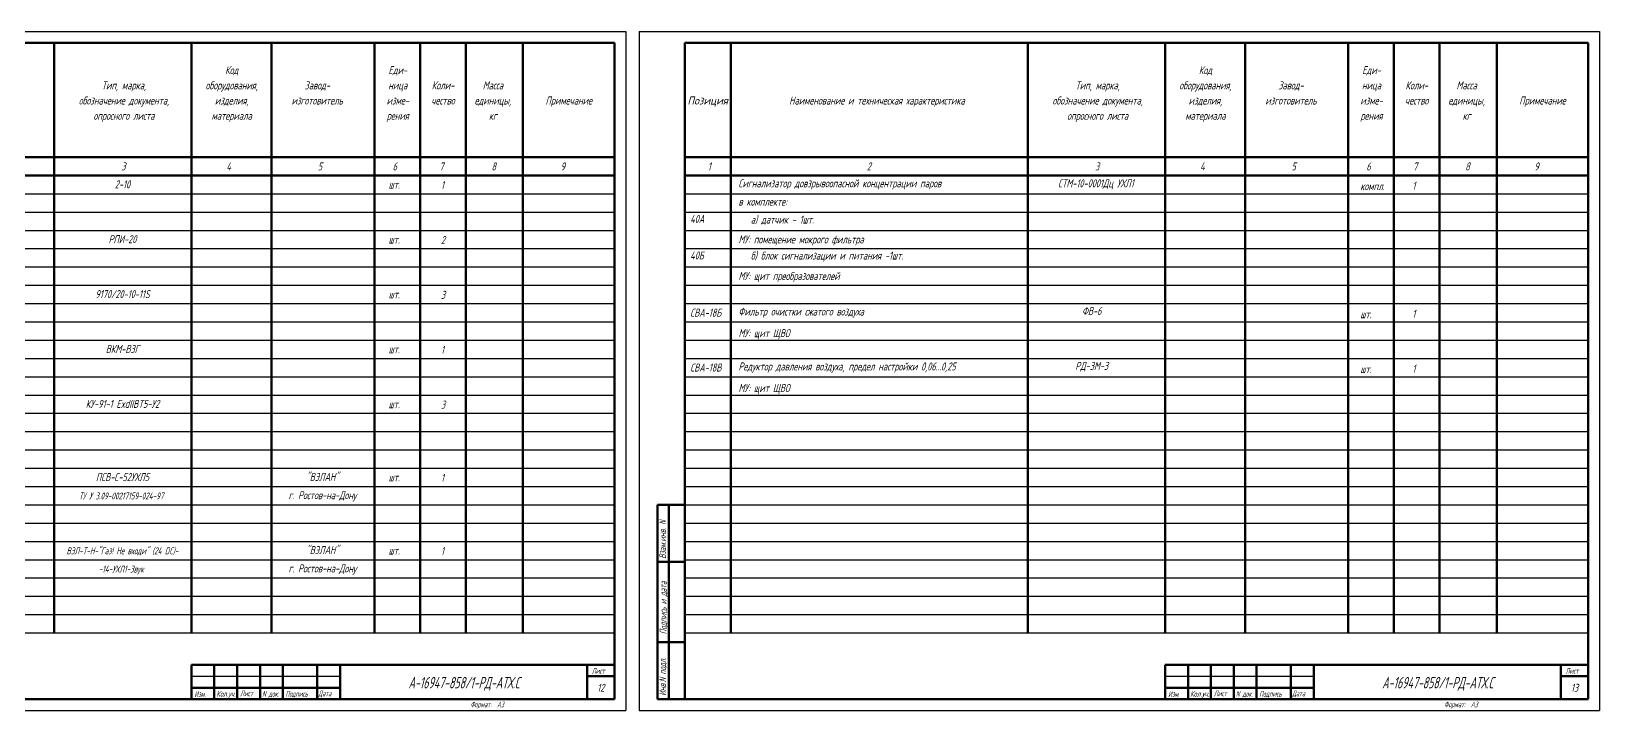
# Model space of a CAD drawing. Header units: millimetres. Extents: x -680 to 9204, y -4430 to 7779.
# Drawn here: x 4645 to 5330, y -3980 to -3683 of the extents above; entities that cross this region are included whole.
import ezdxf
from ezdxf.enums import TextEntityAlignment as Align

# ---------------------------------------------------------------- set-up
doc = ezdxf.new("R2010")
doc.units = ezdxf.units.MM
doc.layers.get('Defpoints').update_dxf_attribs({"color": 33})
doc.layers.add('Обводка', color=6, linetype='Continuous', lineweight=25)
doc.layers.add('Текст_КИП', color=2, linetype='Continuous', lineweight=25)
doc.styles.add('Simplex', font='simplex.shx', dxfattribs={"width": 0.7, "oblique": 15})

msp = doc.modelspace()

# ---------------------------------------------------------------- linework, layer by layer
at = {"lineweight": 60}
for p, q in [((4504.656, -3688.152), (4899.656, -3688.152)), ((4654.656, -3688.152), (4654.656, -3946.152)), ((4714.656, -3688.152), (4714.656, -3946.152)), ((4749.656, -3688.152), (4749.656, -3946.152)), ((4794.656, -3688.152), (4794.656, -3946.152)), ((4814.656, -3688.152), (4814.656, -3946.152)), ((4834.656, -3688.152), (4834.656, -3946.152)), ((4859.656, -3688.152), (4859.656, -3946.152)), ((4899.656, -3688.152), (4899.656, -3975.152)), ((4930.487, -3975.152), (4930.487, -3688.152)), ((4930.487, -3688.152), (5325.487, -3688.152)), ((4950.487, -3688.152), (4950.487, -3946.152)), ((5080.487, -3688.152), (5080.487, -3946.152)), ((5140.487, -3688.152), (5140.487, -3946.152)), ((5175.487, -3688.152), (5175.487, -3946.152)), ((5220.487, -3688.152), (5220.487, -3946.152)), ((5240.487, -3688.152), (5240.487, -3946.152)), ((5260.487, -3688.152), (5260.487, -3946.152)), ((5285.487, -3688.152), (5285.487, -3946.152)), ((5325.487, -3688.152), (5325.487, -3975.152)), ((4504.656, -3738.152), (4899.656, -3738.152)), ((4930.487, -3738.152), (5325.487, -3738.152)), ((4504.656, -3746.152), (4899.656, -3746.152)), ((4930.487, -3746.152), (5325.487, -3746.152)), ((4918.487, -3975.152), (4918.487, -3890.152)), ((4918.487, -3890.152), (4930.487, -3890.152)), ((4923.487, -3975.152), (4923.487, -3890.152)), ((4930.487, -3915.152), (4918.487, -3915.152)), ((4930.487, -3950.152), (4918.487, -3950.152)), ((4899.656, -3975.152), (4504.656, -3975.152)), ((4930.487, -3975.152), (4918.487, -3975.152)), ((5325.487, -3975.152), (4930.487, -3975.152))]:
    msp.add_line(p, q, dxfattribs=at)
at = {"lineweight": 50}
for p, q in [((4899.656, -3960.152), (4714.656, -3960.152)), ((4714.656, -3960.152), (4714.656, -3975.152)), ((4724.656, -3975.152), (4724.656, -3960.152)), ((4734.656, -3975.152), (4734.656, -3960.152)), ((4744.656, -3975.152), (4744.656, -3960.152)), ((4754.656, -3975.152), (4754.656, -3960.152)), ((4769.656, -3975.152), (4769.656, -3960.152)), ((4779.656, -3975.152), (4779.656, -3960.152)), ((4887.656, -3975.152), (4887.656, -3960.152)), ((5325.487, -3960.152), (5140.487, -3960.152)), ((5140.487, -3960.152), (5140.487, -3975.152)), ((5150.487, -3975.152), (5150.487, -3960.152)), ((5160.487, -3975.152), (5160.487, -3960.152)), ((5170.487, -3975.152), (5170.487, -3960.152)), ((5180.487, -3975.152), (5180.487, -3960.152)), ((5195.487, -3975.152), (5195.487, -3960.152)), ((5205.487, -3975.152), (5205.487, -3960.152)), ((5313.487, -3975.152), (5313.487, -3960.152)), ((4714.656, -3970.152), (4779.656, -3970.152)), ((4887.656, -3965.152), (4899.656, -3965.152)), ((5140.487, -3970.152), (5205.487, -3970.152)), ((5313.487, -3965.152), (5325.487, -3965.152))]:
    msp.add_line(p, q, dxfattribs=at)
at = {"lineweight": -3}
for p, q in [((4714.656, -3965.152), (4779.656, -3965.152)), ((5140.487, -3965.152), (5205.487, -3965.152))]:
    msp.add_line(p, q, dxfattribs=at)
at = {"layer": 'Defpoints'}
for p, q in [((4484.656, -3683.152), (4904.656, -3683.152)), ((4904.656, -3683.152), (4904.656, -3980.152)), ((4910.487, -3683.152), (5330.487, -3683.152)), ((4910.487, -3683.152), (4910.487, -3980.124)), ((5330.487, -3683.152), (5330.487, -3980.152)), ((4484.656, -3980.124), (4904.656, -3980.152)), ((4910.487, -3980.124), (5330.487, -3980.152))]:
    msp.add_line(p, q, dxfattribs=at)
at = {"layer": 'Обводка', "color": 155}
for p, q in [((4504.656, -3754.152), (4899.656, -3754.152)), ((4930.487, -3754.152), (5325.487, -3754.152)), ((4504.656, -3762.152), (4899.656, -3762.152)), ((4930.487, -3762.152), (5325.487, -3762.152)), ((4504.656, -3770.152), (4899.656, -3770.152)), ((4930.487, -3770.152), (5325.487, -3770.152)), ((4504.656, -3778.152), (4899.656, -3778.152)), ((4930.487, -3778.152), (5325.487, -3778.152)), ((4504.656, -3786.152), (4899.656, -3786.152)), ((4930.487, -3786.152), (5325.487, -3786.152)), ((4504.656, -3794.152), (4899.656, -3794.152)), ((4930.487, -3794.152), (5325.487, -3794.152)), ((4504.656, -3802.152), (4899.656, -3802.152)), ((4930.487, -3802.152), (5325.487, -3802.152)), ((4504.656, -3810.152), (4899.656, -3810.152)), ((4930.487, -3810.152), (5325.487, -3810.152)), ((4504.656, -3818.152), (4899.656, -3818.152)), ((4930.487, -3818.152), (5325.487, -3818.152)), ((4504.656, -3826.152), (4899.656, -3826.152)), ((4930.487, -3826.152), (5325.487, -3826.152)), ((4504.656, -3834.152), (4899.656, -3834.152)), ((4930.487, -3834.152), (5325.487, -3834.152)), ((4504.656, -3842.152), (4899.656, -3842.152)), ((4930.487, -3842.152), (5325.487, -3842.152)), ((4504.656, -3850.152), (4899.656, -3850.152)), ((4930.487, -3850.152), (5325.487, -3850.152)), ((4504.656, -3858.152), (4899.656, -3858.152)), ((4930.487, -3858.152), (5325.487, -3858.152)), ((4504.656, -3866.152), (4899.656, -3866.152)), ((4930.487, -3866.152), (5325.487, -3866.152)), ((4504.656, -3874.152), (4899.656, -3874.152)), ((4930.487, -3874.152), (5325.487, -3874.152)), ((4504.656, -3882.152), (4899.656, -3882.152)), ((4930.487, -3882.152), (5325.487, -3882.152)), ((4504.656, -3890.152), (4899.656, -3890.152)), ((4930.487, -3890.152), (5325.487, -3890.152)), ((4504.656, -3898.152), (4899.656, -3898.152)), ((4930.487, -3898.152), (5325.487, -3898.152)), ((4504.656, -3906.152), (4899.656, -3906.152)), ((4930.487, -3906.152), (5325.487, -3906.152)), ((4504.656, -3914.152), (4899.656, -3914.152)), ((4930.487, -3914.152), (5325.487, -3914.152)), ((4504.656, -3922.152), (4899.656, -3922.152)), ((4930.487, -3922.152), (5325.487, -3922.152)), ((4504.656, -3930.152), (4899.656, -3930.152)), ((4930.487, -3930.152), (5325.487, -3930.152)), ((4504.656, -3938.152), (4899.656, -3938.152)), ((4930.487, -3938.152), (5325.487, -3938.152)), ((4504.656, -3946.152), (4899.656, -3946.152)), ((4504.656, -3946.152), (4899.656, -3946.152)), ((4930.487, -3946.152), (5325.487, -3946.152)), ((4930.487, -3946.152), (5325.487, -3946.152))]:
    msp.add_line(p, q, dxfattribs=at)

# ---------------------------------------------------------------- texts
at = {"color": 1, "style": 'Simplex', "oblique": 15, "width": 0.6}
for s, p in [('2-10', (4684.491, -3751.773)), ('РПИ-20', (4684.491, -3775.773)), ('9170/20-10-11S', (4684.491, -3799.773)), ('ВКМ-В3Г', (4684.491, -3823.773)), ('КУ-91-1 ExdIIBT5-У2', (4684.491, -3847.773)), ('ПСВ-С-52УХЛ5', (4684.491, -3879.773))]:
    msp.add_text(s, height=3.5, dxfattribs=at).set_placement(p, align=Align.CENTER)
at = {"layer": 'Текст_КИП', "style": 'Simplex', "oblique": 15, "width": 0.6}
for s, p in [('Код', (4732.256, -3701.852)), ('Еди-', (4804.874, -3701.852)), ('Код', (5158.088, -3701.852)), ('Еди-', (5230.705, -3701.852)), ('Тип, марка,', (4685.127, -3708.502)), ('оборудования,', (4732.256, -3708.502)), ('Завод-', (4769.656, -3708.502)), ('ница', (4804.874, -3708.502)), ('Коли-', (4824.656, -3708.502)), ('Масса', (4846.491, -3708.502)), ('Тип, марка,', (5110.959, -3708.502)), ('оборудования,', (5158.088, -3708.502)), ('Завод-', (5195.487, -3708.502)), ('ница', (5230.705, -3708.502)), ('Коли-', (5250.487, -3708.502)), ('Масса', (5272.323, -3708.502)), ('обозначение документа,', (4685.127, -3715.152)), ('изделия,', (4732.256, -3715.152)), ('изготовитель', (4769.656, -3715.152)), ('изме-', (4804.874, -3715.152)), ('чество', (4824.656, -3715.152)), ('единицы,', (4846.491, -3715.152)), ('Примечание', (4879.656, -3715.152)), ('Наименование и техническая характеристика', (5014.434, -3715.152)), ('обозначение документа,', (5110.959, -3715.152)), ('изделия,', (5158.088, -3715.152)), ('изготовитель', (5195.487, -3715.152)), ('изме-', (5230.705, -3715.152)), ('чество', (5250.487, -3715.152)), ('единицы,', (5272.323, -3715.152)), ('Примечание', (5305.487, -3715.152)), ('опросного листа', (4685.127, -3721.802)), ('материала', (4732.256, -3721.802)), ('рения', (4804.874, -3721.802)), ('кг', (4846.491, -3721.802)), ('опросного листа', (5110.959, -3721.802)), ('материала', (5158.088, -3721.802)), ('рения', (5230.705, -3721.802)), ('кг', (5272.323, -3721.802)), ('ФВ-6', (5108.368, -3807.17))]:
    msp.add_text(s, height=3.5, dxfattribs=at).set_placement(p, align=Align.CENTER)
at = {"layer": 'Текст_КИП', "style": 'Simplex', "oblique": 15, "width": 0.822902}
msp.add_text('Позиция', height=3.5, dxfattribs=at).set_placement((4931.575, -3715.152), (4949.267, -3715.152), align=Align.FIT)
at = {"layer": 'Текст_КИП', "style": 'Simplex', "oblique": 15, "width": 0.6}
for s, height, p in [('3', 3.5, (4683.971, -3743.948)), ('4', 3.5, (4729.925, -3743.948)), ('5', 3.5, (4769.898, -3743.948)), ('6', 3.5, (4802.632, -3743.948)), ('7', 3.5, (4823.091, -3743.948)), ('8', 3.5, (4845.884, -3743.948)), ('9', 3.5, (4876.1, -3743.948)), ('1', 3.5, (4940.467, -3743.948)), ('2', 3.5, (5010.027, -3743.948)), ('3', 3.5, (5109.803, -3743.948)), ('4', 3.5, (5155.756, -3743.948)), ('5', 3.5, (5195.729, -3743.948)), ('6', 3.5, (5228.463, -3743.948)), ('7', 3.5, (5248.922, -3743.948)), ('8', 3.5, (5271.716, -3743.948)), ('9', 3.5, (5301.932, -3743.948)), ('компл.', 3.5, (5225.815, -3752.598)), ('1', 3.5, (5248.576, -3752.39)), ('40А', 3.5, (4932.773, -3766.896)), ('40Б', 3.5, (4932.773, -3782.896)), ('СВА-18Б', 3.5, (4932.773, -3807.896)), ('Фильтр очистки сжатого воздуха', 3.5, (4953.879, -3807.41)), ('шт.', 3.5, (5225.815, -3808.598)), ('1', 3.5, (5248.576, -3808.39)), ('МУ: щит ЩВО', 3.5, (4953.879, -3816.853)), ('СВА-18В', 3.5, (4932.773, -3831.896)), ('Редуктор давления воздуха, предел настройки 0,06...0,25', 3.5, (4953.879, -3831.41)), ('шт.', 3.5, (5225.815, -3832.598)), ('1', 3.5, (5248.576, -3832.39)), ('МУ: щит ЩВО', 3.5, (4953.879, -3840.853)), ('А-16947-858/1-РД-АТХ.С', 5, (4809.525, -3970.428)), ('А-16947-858/1-РД-АТХ.С', 5, (5235.356, -3970.428))]:
    msp.add_text(s, height=height, dxfattribs=at).set_placement(p)
at = {"layer": 'Текст_КИП', "lineweight": -3, "style": 'Simplex', "oblique": 15, "width": 0.6}
for s, height, p in [('шт.', 3.5, (4800.866, -3751.917)), ('1', 3.5, (4823.77, -3752.11)), ('шт.', 3.5, (4800.866, -3775.917)), ('2', 3.5, (4823.77, -3776.11)), ('шт.', 3.5, (4800.866, -3799.917)), ('3', 3.5, (4823.77, -3800.11)), ('шт.', 3.5, (4800.866, -3823.917)), ('1', 3.5, (4823.77, -3824.11)), ('шт.', 3.5, (4800.866, -3847.917)), ('3', 3.5, (4823.77, -3848.11)), ('шт.', 3.5, (4800.866, -3879.917)), ('1', 3.5, (4823.77, -3880.11)), ('1', 3.5, (4823.77, -3912.11)), ('шт.', 3.5, (4800.866, -3911.917)), ('Лист', 2.5, (4889.738, -3964.036)), ('Лист', 2.5, (5315.569, -3964.036)), ('12', 3.5, (4892.097, -3971.921)), ('13', 3.5, (5317.928, -3971.921)), ('Изм.', 2.5, (4715.935, -3974.223)), ('Лист', 2.5, (4735.954, -3973.859)), ('N док.', 2.5, (4745.599, -3974.041)), ('Подпись', 2.5, (4755.791, -3974.041)), ('Дата', 2.5, (4770.168, -3973.859)), ('Формат:  А3', 2.5, (4836.699, -3978.68)), ('Изм.', 2.5, (5141.766, -3974.223)), ('Лист', 2.5, (5161.785, -3973.859)), ('N док.', 2.5, (5171.431, -3974.041)), ('Подпись', 2.5, (5181.622, -3974.041)), ('Дата', 2.5, (5196, -3973.859)), ('Формат:  А3', 2.5, (5262.53, -3978.68))]:
    msp.add_text(s, height=height, dxfattribs=at).set_placement(p)
at = {"layer": 'Текст_КИП', "color": 3, "style": 'Simplex', "oblique": 15, "width": 0.6}
for s, p in [('Сигнализатор довзрывоопасной концентрации паров', (4953.879, -3751.343)), ('СТМ-10-0001Дц УХЛ1', (5093.67, -3751.343)), ('в комплекте:', (4953.879, -3759.343)), ('а) датчик - 1шт.', (4959.265, -3767.184)), ('МУ: помещение мокрого фильтра', (4953.879, -3775.853)), ('б) блок сигнализации и питания -1шт.', (4959.265, -3782.937)), ('МУ: щит преобразователей', (4953.879, -3791.853))]:
    msp.add_text(s, height=3.5, dxfattribs=at).set_placement(p)
for s, height, p in [('РД-ЗМ-3', 3.5, (5108.368, -3831.17)), ('"ВЭЛАН"', 3.5, (4771.968, -3879.708)), ('ТУ У 3.09-00217159-024-97', 3, (4683.971, -3887.773)), ('г. Ростов-на-Дону', 3.5, (4771.968, -3887.708)), ('ВЭЛ-Т-Н-"Газ! Не входи" (24 DC)-', 3, (4684.491, -3911.773)), ('"ВЭЛАН"', 3.5, (4771.968, -3911.708)), ('-14-УХЛ1-Звук', 3, (4683.971, -3919.773)), ('г. Ростов-на-Дону', 3.5, (4771.968, -3919.708))]:
    msp.add_text(s, height=height, dxfattribs=at).set_placement(p, align=Align.CENTER)
at = {"layer": 'Текст_КИП', "style": 'Simplex', "oblique": 15, "width": 0.6}
for s, p in [('Взам.инв. N', (4922.25, -3913.785)), ('Подпись и дата', (4922.46, -3946.781)), ('Инв.N подл.', (4922.25, -3973.681))]:
    msp.add_text(s, height=3, rotation=90, dxfattribs=at).set_placement(p)
at = {"layer": 'Текст_КИП', "lineweight": -3, "style": 'Simplex', "oblique": 15, "width": 0.696257}
for p, p2 in [((4725.58, -3974.041), (4733.952, -3974.041)), ((5151.411, -3974.041), (5159.783, -3974.041))]:
    msp.add_text('Кол.уч.', height=2.5, dxfattribs=at).set_placement(p, p2, align=Align.FIT)

doc.saveas('drawing.dxf')
